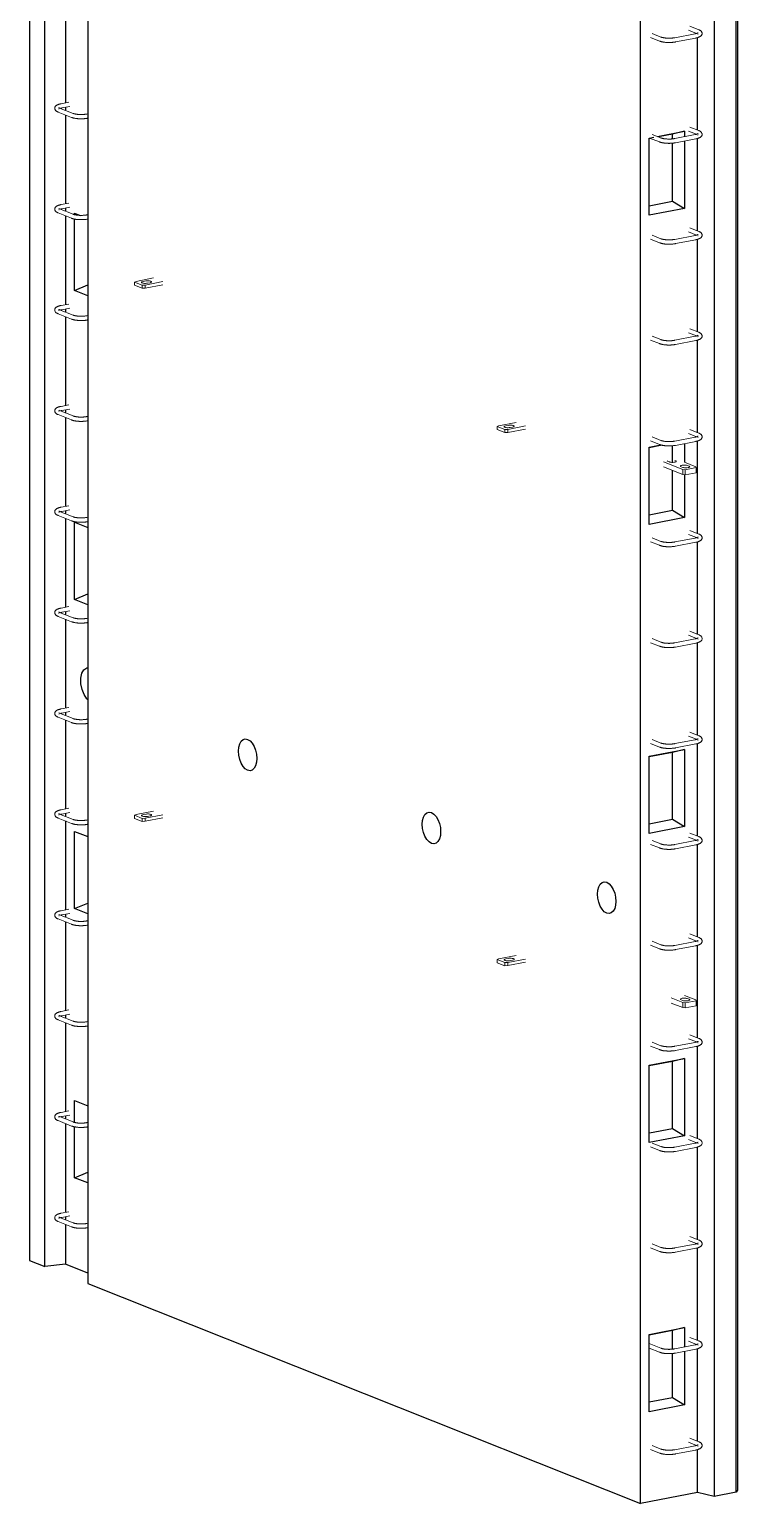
# Model space of a CAD drawing. Header units: millimetres. Extents: x -2992 to 15376, y 1067 to 18539.
# Drawn here: x 8729 to 10051, y 4383 to 7132 of the extents above; entities that cross this region are included whole.
import ezdxf

# ---------------------------------------------------------------- set-up
doc = ezdxf.new("R2010")
doc.units = ezdxf.units.MM
for name, color, linetype, lineweight in [('A-GENM', 13, 'Continuous', 18), ('A-WALL', 113, 'Continuous', 25), ('S-RBAR', 171, 'Continuous', 18)]:
    doc.layers.add(name, color=color, linetype=linetype, lineweight=lineweight)

# ---------------------------------------------------------------- blocks, each defined once
blk = doc.blocks.new('Rebar Bar - Part 3195156606-431004-3D Ortho')
at = {"layer": 'S-RBAR'}
blk.add_line((329.5, 9607.8), (327.8, 9607.5), dxfattribs=at)
blk = doc.blocks.new('Rebar Bar - Part 2227165887-431004-3D Ortho')
at = {"layer": 'S-RBAR'}
for points in [[(299.3, 9601.2, 0), (299.8, 9601, 0), (300.4, 9600.8, 0), (301, 9600.6, 0), (301.7, 9600.4, 0), (302.3, 9600.2, 0), (303, 9600.1, 0), (303.7, 9599.9, 0), (304.4, 9599.8, 0), (305.1, 9599.6, 0), (305.8, 9599.5, 0), (306.5, 9599.4, 0), (307.3, 9599.2, 0), (308.1, 9599.1, 0), (308.9, 9599, 0), (309.7, 9599, 0), (310.5, 9598.9, 0), (311.3, 9598.8, 0), (312.1, 9598.7, 0), (312.9, 9598.7, 0), (313.7, 9598.6, 0), (314.6, 9598.6, 0), (315.4, 9598.6, 0), (316.3, 9598.6, 0), (317.1, 9598.6, 0), (318, 9598.6, 0), (318.8, 9598.6, 0), (319.6, 9598.6, 0), (320.5, 9598.6, 0), (321.3, 9598.7, 0), (322.1, 9598.7, 0), (323, 9598.8, 0), (323.8, 9598.9, 0), (324.6, 9598.9, 0), (325.4, 9599, 0), (326.1, 9599.1, 0), (326.9, 9599.2, 0), (327.7, 9599.3, 0), (328.4, 9599.5, 0), (329.2, 9599.6, 0), (329.3, 9599.6, 0)], [(302.2, 9608.7, 0), (302.6, 9608.5, 0), (303, 9608.4, 0), (303.4, 9608.2, 0), (303.9, 9608.1, 0), (304.4, 9608, 0), (304.9, 9607.8, 0), (305.4, 9607.7, 0), (306, 9607.6, 0), (306.6, 9607.5, 0), (307.2, 9607.4, 0), (307.8, 9607.3, 0), (308.5, 9607.2, 0), (309.1, 9607.1, 0), (309.8, 9607, 0), (310.5, 9606.9, 0), (311.2, 9606.8, 0), (311.9, 9606.8, 0), (312.6, 9606.7, 0), (313.4, 9606.7, 0), (314.1, 9606.6, 0), (314.9, 9606.6, 0), (315.6, 9606.6, 0), (316.4, 9606.6, 0), (317.1, 9606.6, 0), (317.9, 9606.6, 0), (318.6, 9606.6, 0), (319.4, 9606.6, 0), (320.1, 9606.6, 0), (320.9, 9606.7, 0), (321.6, 9606.7, 0), (322.3, 9606.8, 0), (323, 9606.8, 0), (323.7, 9606.9, 0), (324.4, 9607, 0), (325.1, 9607.1, 0), (325.8, 9607.2, 0), (326.4, 9607.2, 0), (327.1, 9607.4, 0), (327.7, 9607.5, 0), (327.8, 9607.5, 0)]]:
    blk.add_polyline3d(points, dxfattribs=at)
blk = doc.blocks.new('Rebar Bar - Part 2603964791-431004-3D Ortho')
at = {"layer": 'S-RBAR'}
for p, q in [((274.1, 9611.2), (299.3, 9601.2)), ((302.2, 9608.7), (277, 9618.7))]:
    blk.add_line(p, q, dxfattribs=at)
blk = doc.blocks.new('Rebar Bar - Part 2227165887-V1-3D Ortho')
at = {"layer": 'S-RBAR'}
for points in [[(274.1, 9611.2, 0), (273.5, 9611.5, 0), (273, 9611.7, 0), (272.5, 9612, 0), (272, 9612.3, 0), (271.5, 9612.6, 0), (271, 9612.9, 0), (270.5, 9613.2, 0), (270.1, 9613.6, 0), (269.6, 9614.1, 0), (269.2, 9614.6, 0), (268.8, 9615.1, 0), (268.5, 9615.7, 0), (268.2, 9616.4, 0), (268.1, 9617.2, 0), (268, 9618, 0), (268, 9618.7, 0), (268.1, 9619.5, 0), (268.4, 9620.2, 0), (268.7, 9620.9, 0), (269.1, 9621.5, 0), (269.4, 9622, 0), (269.9, 9622.5, 0), (270.3, 9622.9, 0), (270.8, 9623.2, 0), (271.2, 9623.6, 0), (271.7, 9623.9, 0), (272.2, 9624.2, 0), (272.7, 9624.4, 0), (273.3, 9624.7, 0), (273.8, 9624.9, 0), (274.4, 9625.1, 0), (275, 9625.4, 0), (275.6, 9625.6, 0), (276.2, 9625.8, 0), (276.8, 9625.9, 0), (277.5, 9626.1, 0), (278.2, 9626.3, 0), (278.9, 9626.4, 0), (279.6, 9626.6, 0), (279.8, 9626.6, 0)], [(275.5, 9619.5, 0), (275.5, 9619.5, 0), (275.6, 9619.4, 0), (275.7, 9619.3, 0), (275.9, 9619.2, 0), (276.1, 9619.1, 0), (276.3, 9619, 0), (276.6, 9618.9, 0), (276.9, 9618.7, 0), (277, 9618.7, 0)], [(275.5, 9616.8, 0), (275.6, 9616.9, 0), (275.7, 9616.9, 0), (275.9, 9617, 0), (276.1, 9617.2, 0)], [(278.5, 9618.1, 0), (279, 9618.2, 0), (279.5, 9618.4, 0), (280.1, 9618.5, 0), (280.6, 9618.6, 0), (281.2, 9618.7, 0), (281.3, 9618.8, 0)]]:
    blk.add_polyline3d(points, dxfattribs=at)
blk = doc.blocks.new('Rebar Bar - Part 1635732910-431004-3D Ortho')
at = {"layer": 'S-RBAR'}
for p, q in [((294.3, 9629.4), (279.8, 9626.6)), ((281.3, 9618.8), (296, 9621.6))]:
    blk.add_line(p, q, dxfattribs=at)
blk = doc.blocks.new('Rebar Bar - Part 1635732910-V3-3D Ortho')
at = {"layer": 'S-RBAR'}
for p, q in [((294.6, 5303), (279.8, 5300.1)), ((281.3, 5292.3), (296, 5295.1))]:
    blk.add_line(p, q, dxfattribs=at)
blk = doc.blocks.new('Rebar Bar - Part 1635732910-V2-3D Ortho')
at = {"layer": 'S-RBAR'}
for p, q in [((294.4, 8500.8), (279.8, 8498)), ((281.3, 8490.1), (296, 8493))]:
    blk.add_line(p, q, dxfattribs=at)
blk = doc.blocks.new('Rebar Bar - Part 3166313199-431004-3D Ortho')
at = {"layer": 'S-RBAR'}
for p, q in [((1379.7, 9185.9), (1396.3, 9179.3)), ((1399.2, 9186.7), (1382.7, 9193.3))]:
    blk.add_line(p, q, dxfattribs=at)
blk = doc.blocks.new('Rebar Bar - Part 2227165887-V4-3D Ortho')
at = {"layer": 'S-RBAR'}
for points in [[(1399.2, 9186.7, 0), (1399.6, 9186.6, 0), (1400, 9186.5, 0), (1400.4, 9186.3, 0), (1400.9, 9186.2, 0), (1401.4, 9186, 0), (1401.9, 9185.9, 0), (1402.4, 9185.8, 0), (1403, 9185.7, 0), (1403.6, 9185.5, 0), (1404.2, 9185.4, 0), (1404.8, 9185.3, 0), (1405.4, 9185.2, 0), (1406.1, 9185.1, 0), (1406.8, 9185.1, 0), (1407.5, 9185, 0), (1408.2, 9184.9, 0), (1408.9, 9184.9, 0), (1409.6, 9184.8, 0), (1410.4, 9184.8, 0), (1411.1, 9184.7, 0), (1411.8, 9184.7, 0), (1412.6, 9184.7, 0), (1413.4, 9184.6, 0), (1414.1, 9184.6, 0), (1414.9, 9184.6, 0), (1415.6, 9184.7, 0), (1416.4, 9184.7, 0), (1417.1, 9184.7, 0), (1417.9, 9184.7, 0), (1418.6, 9184.8, 0), (1419.3, 9184.8, 0), (1420, 9184.9, 0), (1420.7, 9185, 0), (1421.4, 9185.1, 0), (1422.1, 9185.1, 0), (1422.8, 9185.2, 0), (1423.4, 9185.3, 0), (1424.1, 9185.4, 0), (1424.7, 9185.5, 0), (1424.8, 9185.6, 0)], [(1396.3, 9179.3, 0), (1396.8, 9179.1, 0), (1397.4, 9178.9, 0), (1398, 9178.7, 0), (1398.7, 9178.5, 0), (1399.3, 9178.3, 0), (1400, 9178.1, 0), (1400.7, 9178, 0), (1401.4, 9177.8, 0), (1402.1, 9177.7, 0), (1402.8, 9177.6, 0), (1403.5, 9177.4, 0), (1404.3, 9177.3, 0), (1405.1, 9177.2, 0), (1405.9, 9177.1, 0), (1406.6, 9177, 0), (1407.4, 9176.9, 0), (1408.3, 9176.9, 0), (1409.1, 9176.8, 0), (1409.9, 9176.8, 0), (1410.7, 9176.7, 0), (1411.6, 9176.7, 0), (1412.4, 9176.7, 0), (1413.3, 9176.6, 0), (1414.1, 9176.6, 0), (1414.9, 9176.6, 0), (1415.8, 9176.7, 0), (1416.6, 9176.7, 0), (1417.5, 9176.7, 0), (1418.3, 9176.8, 0), (1419.1, 9176.8, 0), (1419.9, 9176.9, 0), (1420.8, 9176.9, 0), (1421.6, 9177, 0), (1422.4, 9177.1, 0), (1423.1, 9177.2, 0), (1423.9, 9177.3, 0), (1424.7, 9177.4, 0), (1425.4, 9177.5, 0), (1426.1, 9177.7, 0), (1426.3, 9177.7, 0)]]:
    blk.add_polyline3d(points, dxfattribs=at)
blk = doc.blocks.new('Rebar Bar - Part 3241041724-431004-3D Ortho')
at = {"layer": 'S-RBAR'}
for p, q in [((1462.7, 9192.9), (1424.8, 9185.6)), ((1426.3, 9177.7), (1464.2, 9185))]:
    blk.add_line(p, q, dxfattribs=at)
blk = doc.blocks.new('Rebar Bar - Part 2227165887-V5-3D Ortho')
at = {"layer": 'S-RBAR'}
for points in [[(1468.4, 9194.9, 0), (1468.4, 9194.8, 0), (1468.3, 9194.8, 0), (1468.2, 9194.7, 0), (1468.1, 9194.6, 0), (1467.9, 9194.5, 0), (1467.6, 9194.4, 0), (1467.3, 9194.2, 0), (1467, 9194.1, 0), (1466.7, 9194, 0), (1466.3, 9193.8, 0), (1465.8, 9193.7, 0), (1465.4, 9193.6, 0), (1464.9, 9193.4, 0), (1464.4, 9193.3, 0), (1463.9, 9193.2, 0), (1463.3, 9193, 0), (1462.7, 9192.9, 0), (1462.7, 9192.9, 0)], [(1469.9, 9200.4, 0), (1470.4, 9200.2, 0), (1471, 9199.9, 0), (1471.5, 9199.7, 0), (1472, 9199.4, 0), (1472.5, 9199.1, 0), (1473, 9198.8, 0), (1473.4, 9198.4, 0), (1473.9, 9198, 0), (1474.3, 9197.6, 0), (1474.7, 9197.1, 0), (1475.1, 9196.6, 0), (1475.4, 9195.9, 0), (1475.7, 9195.2, 0), (1475.9, 9194.5, 0), (1476, 9193.7, 0), (1475.9, 9192.9, 0), (1475.8, 9192.1, 0), (1475.6, 9191.4, 0), (1475.3, 9190.8, 0), (1474.9, 9190.2, 0), (1474.5, 9189.7, 0), (1474.1, 9189.2, 0), (1473.6, 9188.8, 0), (1473.2, 9188.4, 0), (1472.7, 9188.1, 0), (1472.2, 9187.8, 0), (1471.7, 9187.5, 0), (1471.2, 9187.2, 0), (1470.7, 9187, 0), (1470.1, 9186.7, 0), (1469.5, 9186.5, 0), (1469, 9186.3, 0), (1468.4, 9186.1, 0), (1467.7, 9185.9, 0), (1467.1, 9185.7, 0), (1466.4, 9185.5, 0), (1465.8, 9185.4, 0), (1465.1, 9185.2, 0), (1464.4, 9185.1, 0), (1464.2, 9185, 0)], [(1468.4, 9192.2, 0), (1468.3, 9192.2, 0), (1468.2, 9192.3, 0), (1468.1, 9192.4, 0), (1467.9, 9192.5, 0)]]:
    blk.add_polyline3d(points, dxfattribs=at)
blk = doc.blocks.new('Rebar Bar - Part 3131074535-431004-3D Ortho')
at = {"layer": 'S-RBAR'}
for p, q in [((1450.4, 9199.6), (1465.2, 9193.7)), ((1469.9, 9200.4), (1453.3, 9207))]:
    blk.add_line(p, q, dxfattribs=at)
blk = doc.blocks.new('Rebar Bar - Part 3166313199-V11-3D Ortho')
at = {"layer": 'S-RBAR'}
for p, q in [((1377.9, 6929.3), (1396.3, 6922)), ((1399.2, 6929.4), (1382.7, 6936))]:
    blk.add_line(p, q, dxfattribs=at)
blk = doc.blocks.new('Rebar Bar - Part 3166313199-V12-3D Ortho')
at = {"layer": 'S-RBAR'}
for p, q in [((1399.2, 5988.9), (1382.5, 5995.6)), ((1379.7, 5988), (1396.3, 5981.5))]:
    blk.add_line(p, q, dxfattribs=at)
blk = doc.blocks.new('Rebar Bar - Part 3166313199-V8-3D Ortho')
at = {"layer": 'S-RBAR'}
for p, q in [((1399.2, 8622.4), (1377.2, 8631.2)), ((1377.2, 8622.6), (1396.3, 8615))]:
    blk.add_line(p, q, dxfattribs=at)
blk = doc.blocks.new('RR spread anchor face based - RR-SA-2_5-250-V13-3D Ortho')
at = {"layer": 'A-GENM'}
for p, q in [((1403.9, 6325.5), (1439.7, 6311.3)), ((1411.3, 6326.5), (1410.5, 6326.9)), ((1414.8, 6325.1), (1411.3, 6326.5)), ((1424.8, 6327.9), (1426.2, 6327.3)), ((1464.3, 6316.1), (1442.8, 6324.6)), ((1439.7, 6301.7), (1403.9, 6315.9)), ((1440.2, 6315), (1436.8, 6316.3)), ((1439.7, 6311.3), (1444.6, 6310.6)), ((1439.7, 6301.7), (1439.7, 6311.3)), ((1444.6, 6301), (1439.7, 6301.7)), ((1444.6, 6310.6), (1465.1, 6314.5)), ((1444.6, 6310.6), (1444.6, 6301)), ((1465.1, 6304.9), (1444.6, 6301)), ((1448.3, 6318.6), (1451.7, 6317.2)), ((1465.1, 6314.5), (1464.3, 6316.1)), ((1465.1, 6314.5), (1465.1, 6304.9))]:
    blk.add_line(p, q, dxfattribs=at)
for points in [[(1426.2, 6327.3, 0), (1427.1, 6326.9, 0), (1427.5, 6326.4, 0), (1427.4, 6325.9, 0), (1426.8, 6325.4, 0), (1425.9, 6325, 0), (1424.5, 6324.6, 0), (1422.9, 6324.4, 0), (1421.1, 6324.3, 0), (1419.3, 6324.3, 0), (1417.5, 6324.5, 0), (1416, 6324.7, 0), (1414.8, 6325.1, 0)], [(1435.6, 6317.8, 0), (1436.2, 6318.3, 0), (1437.2, 6318.7, 0), (1438.5, 6319.1, 0), (1440.1, 6319.3, 0), (1441.9, 6319.4, 0), (1443.8, 6319.4, 0), (1445.5, 6319.2, 0), (1447, 6318.9, 0), (1448.3, 6318.6, 0)], [(1436.8, 6316.3, 0), (1435.9, 6316.8, 0), (1435.6, 6317.3, 0)], [(1451.7, 6317.2, 0), (1452.5, 6316.8, 0), (1452.9, 6316.3, 0), (1452.9, 6315.8, 0), (1452.3, 6315.3, 0), (1451.3, 6314.8, 0), (1450, 6314.5, 0), (1448.3, 6314.3, 0), (1446.6, 6314.2, 0), (1444.7, 6314.2, 0), (1443, 6314.3, 0), (1441.5, 6314.6, 0), (1440.2, 6315, 0)]]:
    blk.add_polyline3d(points, dxfattribs=at)
blk = doc.blocks.new('RR spread anchor face based - RR-SA-2_5-250-1726823-3D Ortho')
at = {"layer": 'A-GENM'}
for p, q in [((1430.5, 8368.6), (1452, 8360)), ((1452, 8350.4), (1430.5, 8359)), ((1452.5, 8363.7), (1449.1, 8365.1)), ((1452, 8360), (1456.9, 8359.3)), ((1452, 8350.4), (1452, 8360)), ((1476.6, 8364.8), (1455.1, 8373.3)), ((1456.9, 8359.3), (1477.4, 8363.3)), ((1456.9, 8359.3), (1456.9, 8349.7)), ((1460.6, 8367.3), (1464, 8365.9)), ((1477.4, 8363.3), (1476.6, 8364.8)), ((1477.4, 8363.3), (1477.4, 8353.7)), ((1456.9, 8349.7), (1452, 8350.4)), ((1477.4, 8353.7), (1456.9, 8349.7))]:
    blk.add_line(p, q, dxfattribs=at)
for points in [[(1447.9, 8366.5, 0), (1448.5, 8367, 0), (1449.5, 8367.4, 0), (1450.8, 8367.8, 0), (1452.4, 8368, 0), (1454.2, 8368.1, 0), (1456.1, 8368.1, 0), (1457.8, 8367.9, 0), (1459.3, 8367.7, 0), (1460.6, 8367.3, 0)], [(1449.1, 8365.1, 0), (1448.2, 8365.5, 0), (1447.9, 8366, 0)], [(1464, 8365.9, 0), (1464.8, 8365.5, 0), (1465.2, 8365, 0), (1465.2, 8364.5, 0), (1464.6, 8364, 0), (1463.6, 8363.5, 0), (1462.3, 8363.2, 0), (1460.6, 8363, 0), (1458.9, 8362.9, 0), (1457, 8362.9, 0), (1455.3, 8363, 0), (1453.8, 8363.3, 0), (1452.5, 8363.7, 0)]]:
    blk.add_polyline3d(points, dxfattribs=at)
blk = doc.blocks.new('RR spread anchor face based - RR-SA-1_4-160-V14-3D Ortho')
at = {"layer": 'A-GENM'}
for p, q in [((419.7, 5667.5), (417, 5666.1)), ((417, 5666.1), (431.3, 5660.4)), ((417, 5660.3), (417, 5666.1)), ((452.5, 5673.8), (419.7, 5667.5)), ((432.9, 5667.3), (437.8, 5668.3)), ((436.9, 5660.6), (469.7, 5667)), ((445.8, 5665.1), (440.9, 5664.1)), ((431.3, 5654.7), (417, 5660.3)), ((431.3, 5660.4), (436.9, 5660.6)), ((431.3, 5654.7), (431.3, 5660.4)), ((436.9, 5654.9), (431.3, 5654.7)), ((469.7, 5661.2), (436.9, 5654.9)), ((436.9, 5660.6), (436.9, 5654.9))]:
    blk.add_line(p, q, dxfattribs=at)
for points in [[(440.9, 5664.1, 0), (439.3, 5663.9, 0), (437.5, 5663.8, 0), (435.7, 5663.8, 0), (433.9, 5664, 0), (432.4, 5664.2, 0), (431.2, 5664.6, 0), (430.3, 5665.1, 0), (429.9, 5665.6, 0), (430, 5666.1, 0), (430.6, 5666.5, 0), (431.5, 5667, 0), (432.9, 5667.3, 0)], [(437.8, 5668.3, 0), (439.4, 5668.5, 0), (441.2, 5668.6, 0), (443.1, 5668.6, 0), (444.8, 5668.4, 0), (446.3, 5668.2, 0), (447.6, 5667.8, 0), (448.4, 5667.3, 0), (448.8, 5666.8, 0), (448.7, 5666.3, 0), (448.2, 5665.8, 0), (447.2, 5665.4, 0), (445.8, 5665.1, 0)]]:
    blk.add_polyline3d(points, dxfattribs=at)
blk = doc.blocks.new('RR spread anchor face based - RR-SA-1_4-160-1726851-3D Ortho')
at = {"layer": 'A-GENM'}
for p, q in [((419.7, 8708.1), (417, 8706.8)), ((417, 8706.8), (431.3, 8701.1)), ((417, 8701), (417, 8706.8)), ((431.3, 8695.3), (417, 8701)), ((452.5, 8714.5), (419.7, 8708.1)), ((431.3, 8701.1), (436.9, 8701.3)), ((431.3, 8695.3), (431.3, 8701.1)), ((436.9, 8695.5), (431.3, 8695.3)), ((432.9, 8708), (437.8, 8708.9)), ((436.9, 8701.3), (469.7, 8707.7)), ((469.7, 8701.9), (436.9, 8695.5)), ((436.9, 8701.3), (436.9, 8695.5)), ((445.8, 8705.7), (440.9, 8704.8))]:
    blk.add_line(p, q, dxfattribs=at)
for points in [[(440.9, 8704.8, 0), (439.3, 8704.6, 0), (437.5, 8704.5, 0), (435.7, 8704.5, 0), (433.9, 8704.6, 0), (432.4, 8704.9, 0), (431.2, 8705.3, 0), (430.3, 8705.7, 0), (429.9, 8706.2, 0), (430, 8706.7, 0), (430.6, 8707.2, 0), (431.5, 8707.6, 0), (432.9, 8708, 0)], [(437.8, 8708.9, 0), (439.4, 8709.2, 0), (441.2, 8709.3, 0), (443.1, 8709.3, 0), (444.8, 8709.1, 0), (446.3, 8708.8, 0), (447.6, 8708.5, 0), (448.4, 8708, 0), (448.8, 8707.5, 0), (448.7, 8707, 0), (448.2, 8706.5, 0), (447.2, 8706.1, 0), (445.8, 8705.7, 0)]]:
    blk.add_polyline3d(points, dxfattribs=at)

msp = doc.modelspace()

# ---------------------------------------------------------------- linework, layer by layer
at = {"layer": 'A-WALL'}
for p, q in [((10007.1, 9252.5), (10007.1, 4395.6)), ((10048.1, 4403.6), (10048.1, 9260.4)), ((10050.5, 9254.7), (10050.5, 4407.4)), ((8729.3, 9019), (8729.3, 4836)), ((8757.9, 4824.7), (8757.9, 9007.6)), ((8838.1, 8975.8), (8838.1, 4792.8)), ((9869.4, 4382.5), (9869.4, 8649)), ((8796.5, 7160.3), (8796.5, 6994.6)), ((9976, 6944.1), (9976, 7116.7)), ((8796.5, 6986.6), (8796.5, 6980.7)), ((8796.5, 6972.2), (8796.5, 6806.5)), ((9885.8, 6929.2), (9894.1, 6930.8)), ((9885.8, 6785.1), (9885.8, 6929.2)), ((9888.4, 6928.5), (9885.8, 6928)), ((9901, 6932.1), (9951.4, 6941.9)), ((9928.9, 6936.4), (9902.9, 6931.4)), ((9951.4, 6941.9), (9928.9, 6936.4)), ((9928.9, 6927.9), (9928.9, 6936.4)), ((9951.4, 6941.9), (9951.4, 6931.7)), ((9976, 6756), (9976, 6928.6)), ((9928.9, 6811.5), (9928.9, 6919.7)), ((9951.4, 6923.7), (9951.4, 6797.8)), ((8796.5, 6798.5), (8796.5, 6792.6)), ((9885.8, 6803.1), (9928.9, 6811.5)), ((9951.4, 6797.8), (9885.8, 6785.1)), ((9928.9, 6811.5), (9951.4, 6797.8)), ((8796.5, 6784.1), (8796.5, 6618.4)), ((8813.6, 6786.4), (8813.6, 6789)), ((8813.6, 6789), (8823.7, 6785)), ((8813.6, 6644.9), (8813.6, 6778.1)), ((9976, 6567.9), (9976, 6740.5)), ((8813.6, 6644.9), (8838.1, 6655.4)), ((8838.1, 6635.1), (8813.6, 6644.9)), ((8796.5, 6610.4), (8796.5, 6604.5)), ((8796.5, 6596), (8796.5, 6430.3)), ((9976, 6379.7), (9976, 6552.4)), ((8796.5, 6422.3), (8796.5, 6416.4)), ((8796.5, 6407.9), (8796.5, 6242.2)), ((9909.9, 6356.3), (9885.7, 6351.6)), ((9885.8, 6352.7), (9907.3, 6356.9)), ((9885.8, 6208.6), (9885.8, 6352.7)), ((9928.9, 6324.3), (9928.9, 6355.4)), ((9951.4, 6359.4), (9951.4, 6324.6)), ((9976, 6191.6), (9976, 6364.3)), ((9928.9, 6235.1), (9928.9, 6309.4)), ((9951.4, 6301.2), (9951.4, 6221.3)), ((8796.5, 6234.2), (8796.5, 6228.3)), ((8796.5, 6219.8), (8796.5, 6054.1)), ((9885.8, 6226.7), (9928.9, 6235.1)), ((9951.4, 6221.3), (9885.8, 6208.6)), ((9928.9, 6235.1), (9951.4, 6221.3)), ((8813.6, 6068.4), (8813.6, 6212.5)), ((8813.6, 6212.5), (8838.1, 6202.8)), ((9976, 6003.5), (9976, 6176.1)), ((8813.6, 6068.4), (8838.1, 6078.9)), ((8838.1, 6058.7), (8813.6, 6068.4)), ((8796.5, 6046.1), (8796.5, 6040.2)), ((8796.5, 6031.7), (8796.5, 5866)), ((9976, 5815.4), (9976, 5988)), ((8796.5, 5857.9), (8796.5, 5852.1)), ((8796.5, 5843.6), (8796.5, 5677.9)), ((9928.9, 5783.5), (9885.7, 5775.2)), ((9885.8, 5776.3), (9951.4, 5789)), ((9885.8, 5632.2), (9885.8, 5776.3)), ((9951.4, 5789), (9928.9, 5783.5)), ((9928.9, 5658.6), (9928.9, 5783.5)), ((9951.4, 5789), (9951.4, 5644.9)), ((9976, 5627.3), (9976, 5799.9)), ((8796.5, 5669.8), (8796.5, 5664)), ((8796.5, 5655.5), (8796.5, 5489.8)), ((8813.6, 5492), (8813.6, 5636.1)), ((8813.6, 5636.1), (8838.1, 5626.4)), ((9885.8, 5650.3), (9928.9, 5658.6)), ((9951.4, 5644.9), (9885.8, 5632.2)), ((9928.9, 5658.6), (9951.4, 5644.9)), ((9976, 5439.2), (9976, 5611.8)), ((8813.6, 5492), (8838.1, 5502.5)), ((8796.5, 5481.7), (8796.5, 5475.9)), ((8838.1, 5482.3), (8813.6, 5492)), ((8796.5, 5467.4), (8796.5, 5301.7)), ((9976, 5251.1), (9976, 5423.7)), ((8796.5, 5293.6), (8796.5, 5287.8)), ((8796.5, 5279.3), (8796.5, 5113.6)), ((9976, 5063), (9976, 5235.6)), ((9928.9, 5207.1), (9885.7, 5198.7)), ((9885.8, 5199.9), (9951.4, 5212.6)), ((9885.8, 5055.8), (9885.8, 5199.9)), ((9951.4, 5212.6), (9928.9, 5207.1)), ((9928.9, 5082.2), (9928.9, 5207.1)), ((9951.4, 5212.6), (9951.4, 5068.5)), ((8813.6, 5093.4), (8813.6, 5134.1)), ((8813.6, 5134.1), (8838.1, 5124.4)), ((8796.5, 5105.5), (8796.5, 5099.7)), ((8796.5, 5091.1), (8796.5, 4925.5)), ((8813.6, 4990), (8813.6, 5085.1)), ((9951.4, 5068.5), (9885.8, 5055.8)), ((9886.1, 5073.9), (9928.9, 5082.2)), ((9928.9, 5082.2), (9951.4, 5068.5)), ((9976, 4874.9), (9976, 5047.5)), ((8813.6, 4990), (8838.1, 5000.5)), ((8838.1, 4980.3), (8813.6, 4990)), ((8796.5, 4917.4), (8796.5, 4911.5)), ((8796.5, 4903), (8796.5, 4828.7)), ((9976, 4686.8), (9976, 4859.4)), ((8729.3, 4836), (8757.9, 4824.7)), ((8796.5, 4828.7), (8757.9, 4824.7)), ((8838.1, 4812.2), (8796.5, 4828.7)), ((8838.1, 4792.8), (9869.4, 4382.5)), ((9885.8, 4697.9), (9951.4, 4710.6)), ((9928.9, 4705.1), (9885.8, 4696.8)), ((9951.4, 4710.6), (9928.9, 4705.1)), ((9928.9, 4670.6), (9928.9, 4705.1)), ((9951.4, 4710.6), (9951.4, 4674.4)), ((9885.8, 4553.8), (9885.8, 4697.9)), ((9928.9, 4580.2), (9928.9, 4662.4)), ((9951.4, 4666.4), (9951.4, 4566.5)), ((9976, 4498.7), (9976, 4671.3)), ((9885.8, 4571.9), (9928.9, 4580.2)), ((9951.4, 4566.5), (9885.8, 4553.8)), ((9928.9, 4580.2), (9951.4, 4566.5)), ((9976, 4403.1), (9976, 4483.2)), ((9976, 4403.1), (9869.4, 4382.5)), ((10007.1, 4395.6), (9976, 4403.1)), ((10048.1, 4403.6), (10007.1, 4395.6)), ((10050.5, 4407.4), (10048.1, 4403.6))]:
    msp.add_line(p, q, dxfattribs=at)
for points in [[(8838, 5881.6, 0), (8836.2, 5883.3, 0), (8831.1, 5891.1, 0), (8827.4, 5900.8, 0), (8825.4, 5911.4, 0), (8825.3, 5921.8, 0), (8827.2, 5930.9, 0), (8831, 5937.6, 0), (8836.2, 5941, 0), (8838, 5941.3, 0)], [(9136.4, 5750.1, 0), (9132, 5752.8, 0), (9127.8, 5757.4, 0), (9124.3, 5763.4, 0), (9121.6, 5770.4, 0), (9119.8, 5778, 0), (9119.3, 5785.7, 0), (9119.8, 5793, 0), (9121.6, 5799.2, 0), (9124.3, 5804.1, 0), (9127.8, 5807.3, 0), (9132, 5808.5, 0), (9136.4, 5807.7, 0)], [(9136.4, 5807.7, 0), (9140.9, 5805, 0), (9145, 5800.5, 0), (9148.6, 5794.5, 0), (9151.3, 5787.4, 0), (9153, 5779.8, 0), (9153.6, 5772.1, 0), (9153, 5764.9, 0), (9151.3, 5758.6, 0), (9148.6, 5753.7, 0), (9145, 5750.5, 0), (9140.9, 5749.3, 0), (9136.4, 5750.1, 0)], [(9479.4, 5613.6, 0), (9475, 5616.4, 0), (9470.8, 5620.9, 0), (9467.3, 5626.9, 0), (9464.6, 5634, 0), (9462.9, 5641.6, 0), (9462.3, 5649.3, 0), (9462.9, 5656.5, 0), (9464.6, 5662.8, 0), (9467.3, 5667.7, 0), (9470.8, 5670.8, 0), (9475, 5672.1, 0), (9479.4, 5671.3, 0)], [(9479.4, 5671.3, 0), (9483.9, 5668.5, 0), (9488, 5664, 0), (9491.6, 5658, 0), (9494.3, 5650.9, 0), (9496, 5643.3, 0), (9496.6, 5635.6, 0), (9496, 5628.4, 0), (9494.3, 5622.1, 0), (9491.6, 5617.2, 0), (9488, 5614.1, 0), (9483.9, 5612.8, 0), (9479.4, 5613.6, 0)], [(9806.4, 5483.5, 0), (9802, 5486.3, 0), (9797.8, 5490.8, 0), (9794.3, 5496.8, 0), (9791.5, 5503.9, 0), (9789.8, 5511.5, 0), (9789.2, 5519.2, 0), (9789.8, 5526.4, 0), (9791.5, 5532.7, 0), (9794.3, 5537.6, 0), (9797.8, 5540.7, 0), (9802, 5542, 0), (9806.4, 5541.2, 0)], [(9806.4, 5541.2, 0), (9810.9, 5538.4, 0), (9815, 5533.9, 0), (9818.6, 5527.9, 0), (9821.3, 5520.9, 0), (9823, 5513.2, 0), (9823.6, 5505.5, 0), (9823, 5498.3, 0), (9821.3, 5492, 0), (9818.6, 5487.2, 0), (9815, 5484, 0), (9810.9, 5482.8, 0), (9806.4, 5483.5, 0)]]:
    msp.add_polyline3d(points, dxfattribs=at)

# ---------------------------------------------------------------- block references
at = {"layer": 'A-GENM'}
for name, p in [('RR spread anchor face based - RR-SA-1_4-160-1726851-3D Ortho', (8508.5, -2046.3)), ('RR spread anchor face based - RR-SA-1_4-160-1726851-3D Ortho', (9185.1, -2315.5)), ('RR spread anchor face based - RR-SA-2_5-250-V13-3D Ortho', (8508.5, 0)), ('RR spread anchor face based - RR-SA-1_4-160-V14-3D Ortho', (8508.5, 0)), ('RR spread anchor face based - RR-SA-1_4-160-1726851-3D Ortho', (9185.1, -3309.8)), ('RR spread anchor face based - RR-SA-2_5-250-1726823-3D Ortho', (8496.2, -3043))]:
    msp.add_blockref(name, p, dxfattribs=at)
at = {"layer": 'S-RBAR'}
for name, p in [('Rebar Bar - Part 3166313199-431004-3D Ortho', (8508.5, -2069.2)), ('Rebar Bar - Part 3241041724-431004-3D Ortho', (8508.5, -2069.2)), ('Rebar Bar - Part 3131074535-431004-3D Ortho', (8508.5, -2069.2)), ('Rebar Bar - Part 2227165887-V5-3D Ortho', (8508.5, -2069.2)), ('Rebar Bar - Part 2227165887-V4-3D Ortho', (8508.5, -2069.2)), ('Rebar Bar - Part 2227165887-V1-3D Ortho', (8508.5, -2633.5)), ('Rebar Bar - Part 2603964791-431004-3D Ortho', (8508.5, -2633.5)), ('Rebar Bar - Part 1635732910-431004-3D Ortho', (8508.5, -2633.5)), ('Rebar Bar - Part 2227165887-431004-3D Ortho', (8508.5, -2633.5)), ('Rebar Bar - Part 3195156606-431004-3D Ortho', (8508.5, -2633.5)), ('Rebar Bar - Part 3166313199-V11-3D Ortho', (8508.5, 0)), ('Rebar Bar - Part 2227165887-V4-3D Ortho', (8508.5, -2257.3)), ('Rebar Bar - Part 3241041724-431004-3D Ortho', (8508.5, -2257.3)), ('Rebar Bar - Part 3131074535-431004-3D Ortho', (8508.5, -2257.3)), ('Rebar Bar - Part 2227165887-V5-3D Ortho', (8508.5, -2257.3)), ('Rebar Bar - Part 2227165887-V1-3D Ortho', (8508.5, -2821.6)), ('Rebar Bar - Part 2603964791-431004-3D Ortho', (8508.5, -2821.6)), ('Rebar Bar - Part 1635732910-431004-3D Ortho', (8508.5, -2821.6)), ('Rebar Bar - Part 2227165887-431004-3D Ortho', (8508.5, -2821.6)), ('Rebar Bar - Part 3195156606-431004-3D Ortho', (8508.5, -2821.6)), ('Rebar Bar - Part 3166313199-431004-3D Ortho', (8508.5, -2445.4)), ('Rebar Bar - Part 2227165887-V4-3D Ortho', (8508.5, -2445.4)), ('Rebar Bar - Part 3241041724-431004-3D Ortho', (8508.5, -2445.4)), ('Rebar Bar - Part 3131074535-431004-3D Ortho', (8508.5, -2445.4)), ('Rebar Bar - Part 2227165887-V5-3D Ortho', (8508.5, -2445.4)), ('Rebar Bar - Part 2227165887-V1-3D Ortho', (8508.5, -3009.7)), ('Rebar Bar - Part 2603964791-431004-3D Ortho', (8508.5, -3009.7)), ('Rebar Bar - Part 1635732910-431004-3D Ortho', (8508.5, -3009.7)), ('Rebar Bar - Part 2227165887-431004-3D Ortho', (8508.5, -3009.7)), ('Rebar Bar - Part 3195156606-431004-3D Ortho', (8508.5, -3009.7)), ('Rebar Bar - Part 3131074535-431004-3D Ortho', (8508.5, -2633.5)), ('Rebar Bar - Part 3166313199-431004-3D Ortho', (8508.5, -2633.5)), ('Rebar Bar - Part 2227165887-V4-3D Ortho', (8508.5, -2633.5)), ('Rebar Bar - Part 3241041724-431004-3D Ortho', (8508.5, -2633.5)), ('Rebar Bar - Part 2227165887-V5-3D Ortho', (8508.5, -2633.5)), ('Rebar Bar - Part 2227165887-V1-3D Ortho', (8508.5, -3197.8)), ('Rebar Bar - Part 2603964791-431004-3D Ortho', (8508.5, -3197.8)), ('Rebar Bar - Part 1635732910-431004-3D Ortho', (8508.5, -3197.8)), ('Rebar Bar - Part 2227165887-431004-3D Ortho', (8508.5, -3197.8)), ('Rebar Bar - Part 3195156606-431004-3D Ortho', (8508.5, -3197.8)), ('Rebar Bar - Part 3131074535-431004-3D Ortho', (8508.5, -2821.6)), ('Rebar Bar - Part 2227165887-V5-3D Ortho', (8508.5, -2821.6)), ('Rebar Bar - Part 3166313199-431004-3D Ortho', (8508.5, -2821.6)), ('Rebar Bar - Part 2227165887-V4-3D Ortho', (8508.5, -2821.6)), ('Rebar Bar - Part 3241041724-431004-3D Ortho', (8508.5, -2821.6)), ('Rebar Bar - Part 1635732910-431004-3D Ortho', (8508.5, -3385.9)), ('Rebar Bar - Part 2227165887-V1-3D Ortho', (8508.5, -3385.9)), ('Rebar Bar - Part 2603964791-431004-3D Ortho', (8508.5, -3385.9)), ('Rebar Bar - Part 2227165887-431004-3D Ortho', (8508.5, -3385.9)), ('Rebar Bar - Part 3195156606-431004-3D Ortho', (8508.5, -3385.9)), ('Rebar Bar - Part 3131074535-431004-3D Ortho', (8508.5, -3009.7)), ('Rebar Bar - Part 2227165887-V5-3D Ortho', (8508.5, -3009.7)), ('Rebar Bar - Part 3166313199-431004-3D Ortho', (8508.5, -3009.7)), ('Rebar Bar - Part 2227165887-V4-3D Ortho', (8508.5, -3009.7)), ('Rebar Bar - Part 3241041724-431004-3D Ortho', (8508.5, -3009.7)), ('Rebar Bar - Part 2227165887-V1-3D Ortho', (8508.5, -3574.1)), ('Rebar Bar - Part 1635732910-431004-3D Ortho', (8508.5, -3574.1)), ('Rebar Bar - Part 2603964791-431004-3D Ortho', (8508.5, -3574.1)), ('Rebar Bar - Part 2227165887-431004-3D Ortho', (8508.5, -3574.1)), ('Rebar Bar - Part 3195156606-431004-3D Ortho', (8508.5, -3574.1)), ('Rebar Bar - Part 3166313199-V12-3D Ortho', (8508.5, 0)), ('Rebar Bar - Part 3241041724-431004-3D Ortho', (8508.5, -3197.8)), ('Rebar Bar - Part 3131074535-431004-3D Ortho', (8508.5, -3197.8)), ('Rebar Bar - Part 2227165887-V5-3D Ortho', (8508.5, -3197.8)), ('Rebar Bar - Part 2227165887-V4-3D Ortho', (8508.5, -3197.8)), ('Rebar Bar - Part 2227165887-V1-3D Ortho', (8508.5, -3762.2)), ('Rebar Bar - Part 2603964791-431004-3D Ortho', (8508.5, -3762.2)), ('Rebar Bar - Part 1635732910-431004-3D Ortho', (8508.5, -3762.2)), ('Rebar Bar - Part 2227165887-431004-3D Ortho', (8508.5, -3762.2)), ('Rebar Bar - Part 3195156606-431004-3D Ortho', (8508.5, -3762.2)), ('Rebar Bar - Part 3166313199-431004-3D Ortho', (8508.5, -3385.9)), ('Rebar Bar - Part 3241041724-431004-3D Ortho', (8508.5, -3385.9)), ('Rebar Bar - Part 3131074535-431004-3D Ortho', (8508.5, -3385.9)), ('Rebar Bar - Part 2227165887-V5-3D Ortho', (8508.5, -3385.9)), ('Rebar Bar - Part 2227165887-V4-3D Ortho', (8508.5, -3385.9)), ('Rebar Bar - Part 2227165887-V1-3D Ortho', (8508.5, -3950.3)), ('Rebar Bar - Part 2603964791-431004-3D Ortho', (8508.5, -3950.3)), ('Rebar Bar - Part 1635732910-431004-3D Ortho', (8508.5, -3950.3)), ('Rebar Bar - Part 2227165887-431004-3D Ortho', (8508.5, -3950.3)), ('Rebar Bar - Part 3195156606-431004-3D Ortho', (8508.5, -3950.3)), ('Rebar Bar - Part 3166313199-431004-3D Ortho', (8508.5, -3574.1)), ('Rebar Bar - Part 2227165887-V4-3D Ortho', (8508.5, -3574.1)), ('Rebar Bar - Part 3241041724-431004-3D Ortho', (8508.5, -3574.1)), ('Rebar Bar - Part 3131074535-431004-3D Ortho', (8508.5, -3574.1)), ('Rebar Bar - Part 2227165887-V5-3D Ortho', (8508.5, -3574.1)), ('Rebar Bar - Part 2227165887-V1-3D Ortho', (8508.5, -4138.4)), ('Rebar Bar - Part 2603964791-431004-3D Ortho', (8508.5, -4138.4)), ('Rebar Bar - Part 1635732910-431004-3D Ortho', (8508.5, -4138.4)), ('Rebar Bar - Part 2227165887-431004-3D Ortho', (8508.5, -4138.4)), ('Rebar Bar - Part 3195156606-431004-3D Ortho', (8508.5, -4138.4)), ('Rebar Bar - Part 3131074535-431004-3D Ortho', (8508.5, -3762.2)), ('Rebar Bar - Part 3166313199-431004-3D Ortho', (8508.5, -3762.2)), ('Rebar Bar - Part 2227165887-V4-3D Ortho', (8508.5, -3762.2)), ('Rebar Bar - Part 3241041724-431004-3D Ortho', (8508.5, -3762.2)), ('Rebar Bar - Part 2227165887-V5-3D Ortho', (8508.5, -3762.2)), ('Rebar Bar - Part 2227165887-V1-3D Ortho', (8508.5, -4326.5)), ('Rebar Bar - Part 2603964791-431004-3D Ortho', (8508.5, -4326.5)), ('Rebar Bar - Part 1635732910-V3-3D Ortho', (8508.5, 0)), ('Rebar Bar - Part 2227165887-431004-3D Ortho', (8508.5, -4326.5)), ('Rebar Bar - Part 3195156606-431004-3D Ortho', (8508.5, -4326.5)), ('Rebar Bar - Part 3131074535-431004-3D Ortho', (8508.5, -3950.3)), ('Rebar Bar - Part 3166313199-431004-3D Ortho', (8508.5, -3950.3)), ('Rebar Bar - Part 2227165887-V4-3D Ortho', (8508.5, -3950.3)), ('Rebar Bar - Part 3241041724-431004-3D Ortho', (8508.5, -3950.3)), ('Rebar Bar - Part 2227165887-V5-3D Ortho', (8508.5, -3950.3)), ('Rebar Bar - Part 1635732910-431004-3D Ortho', (8508.5, -4514.6)), ('Rebar Bar - Part 2227165887-V1-3D Ortho', (8508.5, -4514.6)), ('Rebar Bar - Part 2603964791-431004-3D Ortho', (8508.5, -4514.6)), ('Rebar Bar - Part 2227165887-431004-3D Ortho', (8508.5, -4514.6)), ('Rebar Bar - Part 3195156606-431004-3D Ortho', (8508.5, -4514.6)), ('Rebar Bar - Part 3131074535-431004-3D Ortho', (8508.5, -4138.4)), ('Rebar Bar - Part 2227165887-V5-3D Ortho', (8508.5, -4138.4)), ('Rebar Bar - Part 3166313199-431004-3D Ortho', (8508.5, -4138.4)), ('Rebar Bar - Part 2227165887-V4-3D Ortho', (8508.5, -4138.4)), ('Rebar Bar - Part 3241041724-431004-3D Ortho', (8508.5, -4138.4)), ('Rebar Bar - Part 2227165887-V1-3D Ortho', (8508.5, -4702.7)), ('Rebar Bar - Part 1635732910-V2-3D Ortho', (8508.5, -3574.1)), ('Rebar Bar - Part 2603964791-431004-3D Ortho', (8508.5, -4702.7)), ('Rebar Bar - Part 2227165887-431004-3D Ortho', (8508.5, -4702.7)), ('Rebar Bar - Part 3195156606-431004-3D Ortho', (8508.5, -4702.7)), ('Rebar Bar - Part 3166313199-431004-3D Ortho', (8508.5, -4326.5)), ('Rebar Bar - Part 3241041724-431004-3D Ortho', (8508.5, -4326.5)), ('Rebar Bar - Part 3131074535-431004-3D Ortho', (8508.5, -4326.5)), ('Rebar Bar - Part 2227165887-V5-3D Ortho', (8508.5, -4326.5)), ('Rebar Bar - Part 2227165887-V4-3D Ortho', (8508.5, -4326.5)), ('Rebar Bar - Part 3166313199-V8-3D Ortho', (8508.5, -3950.3)), ('Rebar Bar - Part 3241041724-431004-3D Ortho', (8508.5, -4514.6)), ('Rebar Bar - Part 3131074535-431004-3D Ortho', (8508.5, -4514.6)), ('Rebar Bar - Part 2227165887-V5-3D Ortho', (8508.5, -4514.6)), ('Rebar Bar - Part 2227165887-V4-3D Ortho', (8508.5, -4514.6)), ('Rebar Bar - Part 3166313199-431004-3D Ortho', (8508.5, -4702.7)), ('Rebar Bar - Part 2227165887-V4-3D Ortho', (8508.5, -4702.7)), ('Rebar Bar - Part 3241041724-431004-3D Ortho', (8508.5, -4702.7)), ('Rebar Bar - Part 3131074535-431004-3D Ortho', (8508.5, -4702.7)), ('Rebar Bar - Part 2227165887-V5-3D Ortho', (8508.5, -4702.7))]:
    msp.add_blockref(name, p, dxfattribs=at)

doc.saveas('drawing.dxf')
